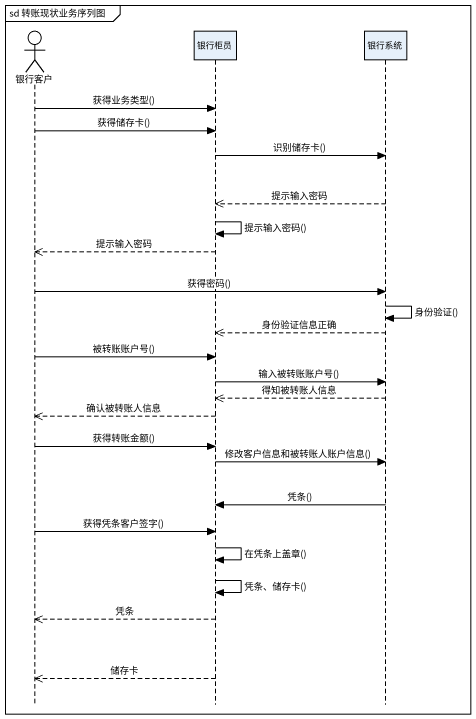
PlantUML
@startuml
mainframe sd 转账现状业务序列图
hide footbox
actor 银行客户
participant 银行柜员
participant 银行系统

银行客户 -> 银行柜员 : 获得业务类型()
银行客户 -> 银行柜员 : 获得储存卡()
银行柜员 -> 银行系统 : 识别储存卡()
银行系统 -->> 银行柜员 : 提示输入密码
银行柜员 -> 银行柜员 : 提示输入密码()
银行柜员 -->> 银行客户 : 提示输入密码
银行客户 -> 银行系统 : 获得密码()
银行系统 -> 银行系统 : 身份验证()
银行系统 -->> 银行柜员 : 身份验证信息正确
银行客户 -> 银行柜员 : 被转账账户号()
银行柜员 -> 银行系统 : 输入被转账账户号()
银行系统 -->> 银行柜员 : 得知被转账人信息
银行柜员 -->> 银行客户 : 确认被转账人信息
银行客户 -> 银行柜员 : 获得转账金额()
银行柜员 -> 银行系统 : 修改客户信息和被转账人账户信息()
银行系统 -> 银行柜员 : 凭条()
银行客户 -> 银行柜员 : 获得凭条客户签字()
银行柜员 -> 银行柜员 : 在凭条上盖章()
银行柜员 -> 银行柜员 : 凭条、储存卡()
银行柜员 -->> 银行客户 : 凭条
银行柜员 -->> 银行客户 : 储存卡
@enduml
